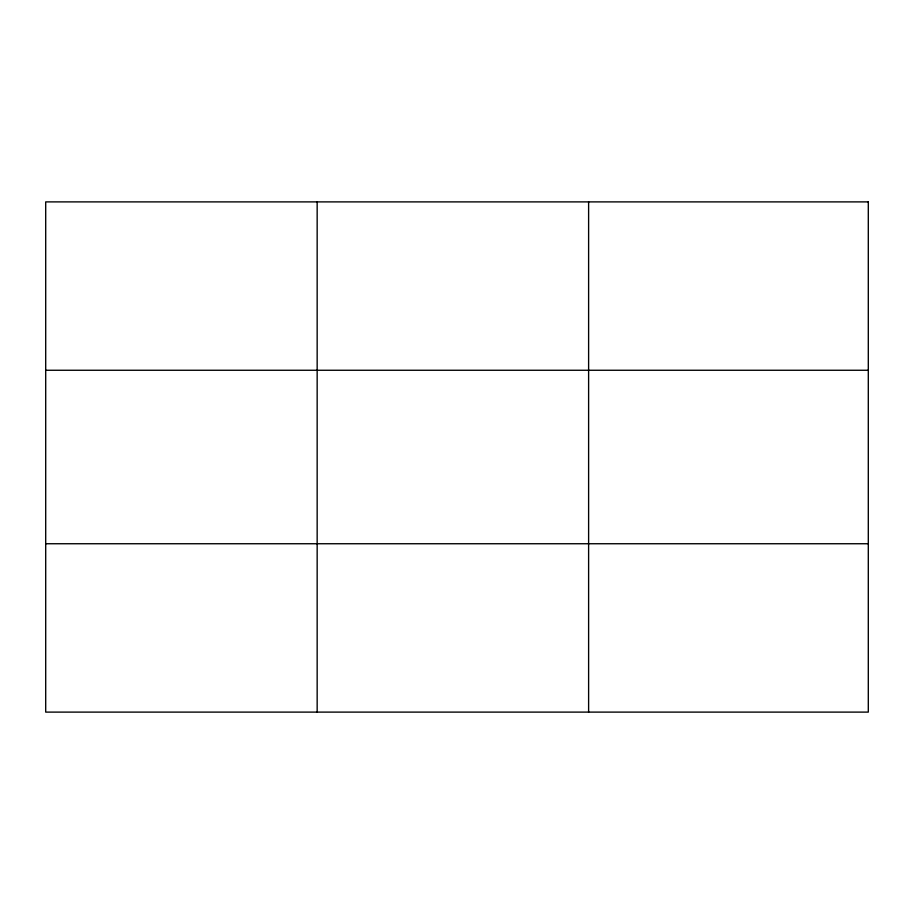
<?xml version="1.0" encoding="UTF-8"?>
<svg xmlns="http://www.w3.org/2000/svg" width="914" height="914" viewBox="0 0 914 914"><rect width="100%" height="100%" fill="white"/><g stroke="black" fill="none" stroke-linecap="round" stroke-linejoin="round"><path stroke-width="1.37" d="M317.158 712.109L317.158 201.891M588.616 712.109L588.616 201.891M45.7 370.261L868.3 370.261M45.7 543.739L868.3 543.739M868.3 201.891L868.3 712.109L45.7 712.109L45.7 201.891L868.3 201.891"/></g></svg>
